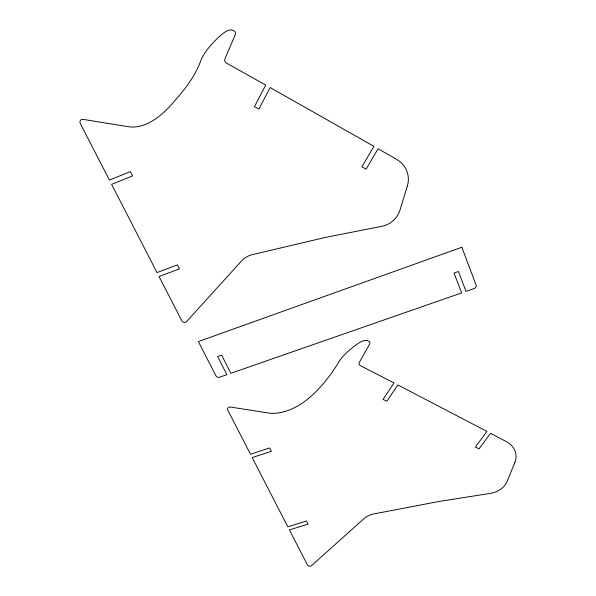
<?xml version="1.0" encoding="UTF-8"?>
<svg xmlns="http://www.w3.org/2000/svg" width="596" height="596" viewBox="0 0 596 596"><rect width="100%" height="100%" fill="white"/><g stroke="black" fill="none" stroke-linecap="round" stroke-linejoin="round"><path stroke-width="0.89" d="M407.373 185.915L399.901 210.306A23.877 22.804 -3.2 0 1 380.993 226.473L325.088 237.476L254.201 254.216A23.02 21.069 17 0 0 241.522 260.988L186.533 321.624A2.824 2.488 21.2 0 1 181.832 320.827L159.035 276.529L179.426 268.863L177.422 264.885L157.009 272.581L111.601 184.335L132.595 175.909L130.42 171.596L109.403 180.066L80.289 123.491A3.196 2.838 44.5 0 1 83.09 119.386L129.414 126.881C145.387 128.475 159.356 117.39 169.741 106.505C181.981 92.872 194.259 78.463 200.666 61.045C204.152 51.897 211.126 44.648 217.927 37.839C222.129 34.292 229.095 26.716 234.779 31.402A3.323 3.129 62.4 0 1 235.062 35.149L225.087 58.527A3.263 3.084 56.8 0 0 226.413 63.079L265.719 85.057L254.477 106.647L258.865 109.075L270.137 87.537L373.893 146.34L361.891 166.828L366.1 169.16L378.11 148.754L396.705 159.423A24.168 23.311 -7.6 0 1 407.373 185.915M514.892 462.347L507.226 481.158A21.262 17.649 -5.6 0 1 489.726 493.488L439.49 501.385L375.532 513.596A20.383 16.614 1.9 0 0 363.88 518.729L311.589 565.574A2.488 1.989 5.9 0 1 307.417 564.896L289.418 529.904L308.043 524.152L306.463 521.023L287.816 526.797L252.197 457.579L271.344 451.306L269.645 447.939L250.484 454.241L227.821 410.197A2.689 2.309 13.5 0 1 228.074 407.88A2.689 2.309 13.5 0 1 230.533 407.075L271.217 413.415C300.429 413.535 323.3 386.543 337.768 363.784C341.501 356.564 347.99 351.305 354.188 346.276C358.293 343.579 364.402 337.939 369.364 341.582A2.794 2.503 1.8 0 1 369.431 344.443L359.47 362.159A2.764 2.451 2.5 0 0 360.409 365.661L394.045 382.967L383.057 399.387L386.826 401.309L397.83 384.919L486.917 431.385L475.385 447.052L479.013 448.9L490.545 433.299L506.563 441.748A21.493 17.984 -6.5 0 1 514.892 462.347M461.855 247.243L198.386 341.56L215.931 375.838A2.742 2.384 15.7 0 0 219.537 377.231L226.875 374.668L217.667 356.497L221.645 355.089L230.823 373.297L461.632 292.919L454.018 273.05L458.428 271.493L466.012 291.399L474.245 288.531A2.92 2.645 -12.6 0 0 476.07 285.089L461.855 247.243"/></g></svg>
